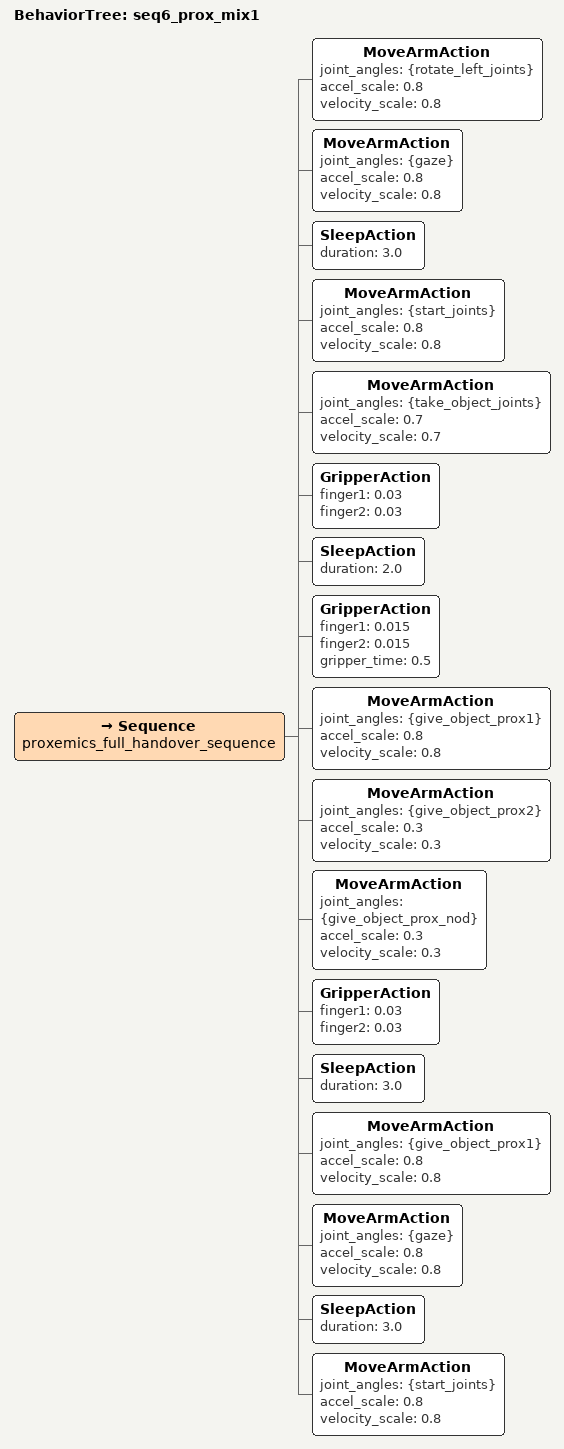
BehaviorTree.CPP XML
<!-- Jede Proxemics Bewegung eines Handover aufgeteilt in davor-während-danach -->
<root main_tree_to_execute="seq6_prox_mix1">
  <BehaviorTree ID="seq6_prox_mix1">
    <Sequence name="proxemics_full_handover_sequence">
      <!-- 1. Rotate-left joints -->
      <MoveArmAction joint_angles="{rotate_left_joints}"
                     accel_scale="0.8"
                     velocity_scale="0.8"/>

      <!-- 2. Gaze towards human -->
      <MoveArmAction joint_angles="{gaze}"
                     accel_scale="0.8"
                     velocity_scale="0.8"/>
      <SleepAction duration="3.0"/>

      <!-- 3. Back to start joints -->
      <MoveArmAction joint_angles="{start_joints}"
                     accel_scale="0.8"
                     velocity_scale="0.8"/>

      <!-- 4. Grasp object -->
      <MoveArmAction joint_angles="{take_object_joints}" accel_scale="0.7" velocity_scale="0.7"/>
      <GripperAction finger1="0.03" finger2="0.03"/>
      <SleepAction duration="2.0"/>
      <GripperAction finger1="0.015" finger2="0.015" gripper_time="0.5"/> <!-- Objekt greifen -->

      <!-- 5. Proxemic give object path + nod -->
      <MoveArmAction joint_angles="{give_object_prox1}"
                     accel_scale="0.8"
                     velocity_scale="0.8"/>
      <MoveArmAction joint_angles="{give_object_prox2}"
                     accel_scale="0.3"
                     velocity_scale="0.3"/>
      <MoveArmAction joint_angles="{give_object_prox_nod}"
                     accel_scale="0.3"
                     velocity_scale="0.3"/>
      <GripperAction finger1="0.03" finger2="0.03"/>
      <SleepAction duration="3.0"/>

      <!-- 6.  small retreat -->
      <MoveArmAction joint_angles="{give_object_prox1}"
                     accel_scale="0.8"
                     velocity_scale="0.8"/>

      <!-- 7. Gaze again (confirm end of interaction) -->
      <MoveArmAction joint_angles="{gaze}"
                     accel_scale="0.8"
                     velocity_scale="0.8"/>
      <SleepAction duration="3.0"/>
      <!-- 8. Return to start joints -->
      <MoveArmAction joint_angles="{start_joints}"
                     accel_scale="0.8"
                     velocity_scale="0.8"/>

    </Sequence>
  </BehaviorTree>
</root>
